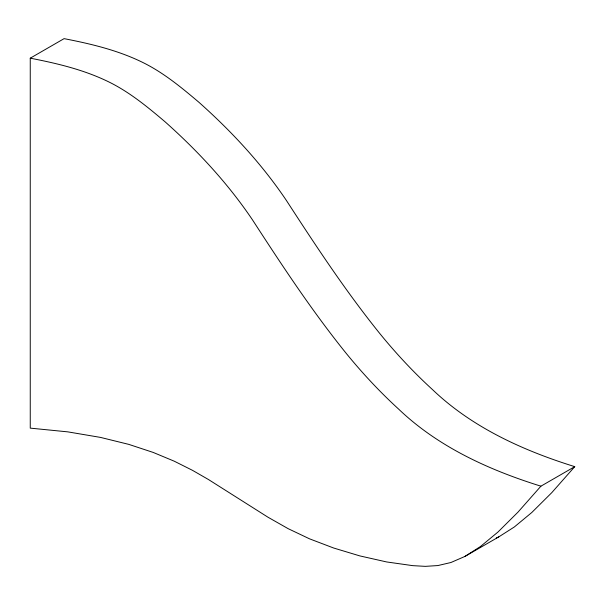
<?xml version="1.0" encoding="UTF-8"?>
<svg xmlns="http://www.w3.org/2000/svg" width="605" height="605" viewBox="0 0 605 605"><rect width="100%" height="100%" fill="white"/><g stroke="black" fill="none" stroke-linecap="round" stroke-linejoin="round"><path stroke-width="0.91" d="M574.75 466.644L540.915 486.178L517.956 512.17L497.976 532.029L480.468 546.519L464.942 556.426L450.914 562.514L437.876 565.562L425.338 566.356L412.799 565.652L386.64 561.947L359.839 555.904L333.71 548.032L309.586 538.851L288.192 528.687L267.97 517.207L208.37 479.47L192.488 470.335L174.263 461.199L153.194 452.427L128.767 444.373L100.475 437.4L67.805 431.864L30.25 428.128L30.25 58.178L64.085 38.644C91.839 44.021 119.737 50.691 145.079 63.608C164.832 73.757 182.022 87.967 198.879 102.245C231.692 131.451 261.791 163.917 286.369 200.414C315.855 245.88 345.72 291.239 379.759 333.476A351.618 203.008 60 0 0 432.552 389.65C472.134 427.478 523.03 450.543 574.75 466.644L551.79 492.636L531.803 512.495L514.303 526.993L498.777 536.892L464.942 556.426M496.304 537.966L498.777 536.892M30.25 58.178C58.012 63.555 85.902 70.225 111.244 83.135C130.998 93.291 148.195 107.493 165.044 121.779C197.858 150.985 227.956 183.451 252.535 219.94C282.021 265.413 311.885 310.773 345.931 353.01A351.618 203.008 60 0 0 398.718 409.184C438.3 447.012 489.203 470.077 540.915 486.178"/></g></svg>
